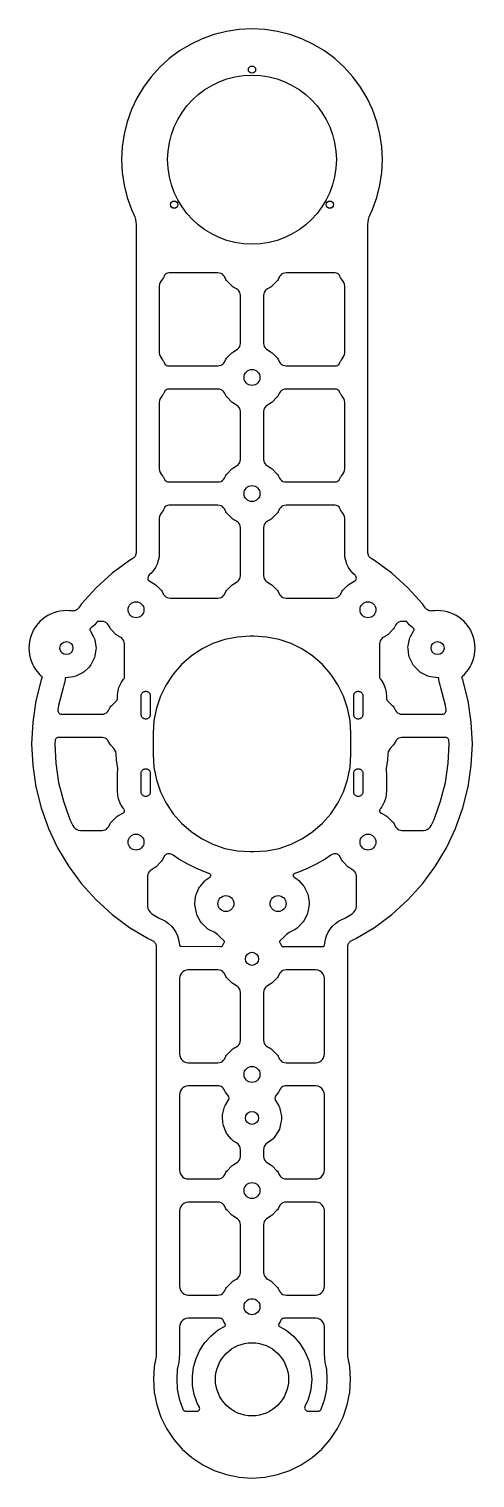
# Model space of a CAD drawing. Header units: millimetres. Extents: x 0 to 154, y 0 to 499.
import ezdxf

# ---------------------------------------------------------------- set-up
doc = ezdxf.new("R2010")
doc.units = ezdxf.units.MM
doc.layers.add('CUT', color=7, linetype='Continuous')

msp = doc.modelspace()

# ---------------------------------------------------------------- linework, layer by layer
at = {"layer": 'CUT'}
for points in [[(121.71, 449.59), (121.93, 454), (121.71, 458.41), (121.07, 462.78), (119.99, 467.06), (118.51, 471.22), (116.62, 475.21), (114.35, 479), (111.72, 482.55), (108.75, 485.82), (105.48, 488.79), (101.93, 491.42), (98.14, 493.69), (94.15, 495.57), (89.99, 497.06), (85.71, 498.14), (81.34, 498.78), (76.93, 499), (72.52, 498.78), (68.15, 498.14), (63.87, 497.06), (59.71, 495.57), (55.72, 493.69), (51.93, 491.42), (48.38, 488.79), (45.11, 485.82), (42.15, 482.55), (39.51, 479), (37.24, 475.21), (35.36, 471.22), (33.87, 467.06), (32.8, 462.78), (32.15, 458.41), (31.93, 454), (32.15, 449.59), (32.8, 445.22), (33.87, 440.94), (35.36, 436.78), (36.16, 435.07), (36.5, 434.26), (36.74, 433.41), (36.88, 432.54), (36.93, 431.65), (36.93, 318.59), (36.91, 318.31), (36.86, 318.02), (36.77, 317.75), (36.64, 317.49), (36.48, 317.25), (36.29, 317.03), (36.08, 316.84), (35.84, 316.67), (34.71, 315.99), (28.72, 311.55), (23.19, 306.54), (18.18, 301.01), (17.18, 299.66), (16.94, 299.39), (16.67, 299.14), (16.37, 298.94), (16.05, 298.77), (15.7, 298.65), (15.35, 298.58), (14.98, 298.55), (14.62, 298.58), (13.98, 298.66), (12.93, 298.73), (11.89, 298.66), (10.61, 298.49), (9.58, 298.29), (8.59, 297.95), (7.4, 297.46), (6.47, 297), (5.6, 296.42), (4.57, 295.63), (3.79, 294.94), (3.1, 294.16), (2.31, 293.14), (1.73, 292.27), (1.27, 291.33), (0.78, 290.14), (0.44, 289.15), (0.24, 288.12), (0.07, 286.84), (0, 285.8), (0.07, 284.76), (0.24, 283.48), (0.44, 282.45), (0.78, 281.46), (1.27, 280.27), (1.73, 279.33), (2.31, 278.46), (3.42, 277.03), (3.76, 276.63), (4.16, 276.29), (4.17, 276.27), (4.24, 276.21), (4.3, 276.14), (4.36, 276.07), (4.4, 275.99), (4.43, 275.9), (4.45, 275.81), (4.46, 275.72), (4.45, 275.63), (4.44, 275.54), (4.42, 275.45), (4.2, 274.86), (2.39, 267.63), (1.3, 260.25), (0.93, 252.8), (1.3, 245.35), (2.39, 237.97), (4.2, 230.74), (6.72, 223.72), (9.9, 216.97), (13.74, 210.58), (18.18, 204.59), (23.19, 199.06), (28.72, 194.05), (34.71, 189.61), (41.1, 185.77), (42.55, 185.09), (42.81, 184.95), (43.06, 184.77), (43.28, 184.56), (43.47, 184.32), (43.63, 184.07), (43.76, 183.79), (43.86, 183.51), (43.91, 183.21), (43.93, 182.91), (43.93, 42.79), (43.89, 42.01), (43.78, 41.23), (43.22, 38.44), (42.93, 34), (43.22, 29.56), (44.09, 25.2), (45.52, 20.99), (47.49, 17), (49.96, 13.3), (52.89, 9.96), (56.23, 7.03), (59.93, 4.56), (63.92, 2.59), (68.13, 1.16), (72.49, 0.29), (76.93, 0), (81.37, 0.29), (85.73, 1.16), (89.94, 2.59), (93.93, 4.56), (97.63, 7.03), (100.97, 9.96), (103.9, 13.3), (106.38, 17), (108.34, 20.99), (109.77, 25.2), (110.64, 29.56), (110.93, 34), (110.64, 38.44), (110.08, 41.23), (109.97, 42.01), (109.93, 42.79), (109.93, 182.91), (109.95, 183.21), (110.01, 183.51), (110.1, 183.79), (110.23, 184.07), (110.39, 184.32), (110.58, 184.56), (110.81, 184.77), (111.05, 184.95), (111.32, 185.09), (112.76, 185.77), (119.15, 189.61), (125.14, 194.05), (130.67, 199.06), (135.68, 204.59), (140.12, 210.58), (143.96, 216.97), (147.15, 223.72), (149.66, 230.74), (151.47, 237.97), (152.57, 245.35), (152.93, 252.8), (152.57, 260.25), (151.47, 267.63), (149.66, 274.86), (149.45, 275.45), (149.42, 275.54), (149.41, 275.63), (149.4, 275.72), (149.41, 275.81), (149.43, 275.9), (149.46, 275.99), (149.51, 276.07), (149.56, 276.14), (149.62, 276.21), (149.69, 276.27), (149.7, 276.29), (150.1, 276.63), (150.44, 277.03), (151.55, 278.46), (152.13, 279.33), (152.59, 280.27), (153.08, 281.46), (153.42, 282.45), (153.63, 283.48), (153.79, 284.76), (153.86, 285.8), (153.79, 286.84), (153.63, 288.12), (153.42, 289.15), (153.08, 290.14), (152.59, 291.33), (152.13, 292.27), (151.55, 293.14), (150.76, 294.16), (150.07, 294.94), (149.29, 295.63), (148.27, 296.42), (147.4, 297), (146.46, 297.46), (145.27, 297.95), (144.28, 298.29), (143.25, 298.49), (141.98, 298.66), (140.93, 298.73), (139.89, 298.66), (139.24, 298.58), (138.88, 298.55), (138.52, 298.58), (138.16, 298.65), (137.81, 298.77), (137.49, 298.94), (137.19, 299.14), (136.92, 299.39), (136.68, 299.66), (135.68, 301.01), (130.67, 306.54), (125.14, 311.55), (119.15, 315.99), (118.02, 316.67), (117.78, 316.84), (117.57, 317.03), (117.38, 317.25), (117.22, 317.49), (117.1, 317.75), (117.01, 318.02), (116.95, 318.31), (116.93, 318.59), (116.93, 431.65), (116.98, 432.54), (117.13, 433.41), (117.37, 434.26), (117.7, 435.07), (118.51, 436.78), (119.99, 440.94), (121.07, 445.22)], [(71.64, 388.52), (72.08, 388.83), (72.44, 389.23), (72.71, 389.69), (72.87, 390.2), (72.93, 390.73), (72.93, 407.27), (72.87, 407.8), (72.71, 408.31), (72.44, 408.77), (72.08, 409.17), (71.64, 409.48), (70.66, 410.02), (70.31, 410.25), (70, 410.52), (68.45, 412.07), (68.18, 412.38), (67.96, 412.73), (67.41, 413.71), (67.1, 414.14), (66.7, 414.51), (66.24, 414.78), (65.74, 414.94), (65.2, 415), (48.21, 415), (47.84, 414.96), (47.49, 414.84), (47.18, 414.65), (46.91, 414.39), (46.71, 414.08), (46.36, 413.37), (46.21, 413.12), (46.05, 412.89), (45.56, 412.26), (45.22, 411.7), (45, 411.08), (44.93, 410.42), (44.93, 387.58), (45, 386.92), (45.22, 386.3), (45.56, 385.74), (46.05, 385.11), (46.21, 384.88), (46.36, 384.63), (46.71, 383.92), (46.91, 383.61), (47.18, 383.35), (47.49, 383.16), (47.84, 383.04), (48.21, 383), (65.2, 383), (65.74, 383.06), (66.24, 383.22), (66.7, 383.49), (67.1, 383.86), (67.41, 384.29), (67.96, 385.27), (68.18, 385.62), (68.45, 385.93), (70, 387.48), (70.31, 387.75), (70.66, 387.98)], [(107.15, 414.08), (106.95, 414.39), (106.68, 414.65), (106.37, 414.84), (106.02, 414.96), (105.65, 415), (88.66, 415), (88.13, 414.94), (87.62, 414.78), (87.16, 414.51), (86.76, 414.14), (86.46, 413.71), (85.91, 412.73), (85.68, 412.38), (85.41, 412.07), (83.86, 410.52), (83.55, 410.25), (83.2, 410.02), (82.22, 409.48), (81.79, 409.17), (81.43, 408.77), (81.15, 408.31), (80.99, 407.8), (80.93, 407.27), (80.93, 390.73), (80.99, 390.2), (81.15, 389.69), (81.43, 389.23), (81.79, 388.83), (82.22, 388.52), (83.2, 387.98), (83.55, 387.75), (83.86, 387.48), (85.41, 385.93), (85.68, 385.62), (85.91, 385.27), (86.46, 384.29), (86.76, 383.86), (87.16, 383.49), (87.62, 383.22), (88.13, 383.06), (88.66, 383), (105.65, 383), (106.02, 383.04), (106.37, 383.16), (106.68, 383.35), (106.95, 383.61), (107.15, 383.92), (107.51, 384.63), (107.65, 384.88), (107.81, 385.11), (108.3, 385.74), (108.64, 386.3), (108.86, 386.92), (108.93, 387.58), (108.93, 410.42), (108.86, 411.08), (108.64, 411.7), (108.3, 412.26), (107.81, 412.89), (107.65, 413.12), (107.51, 413.37)], [(72.93, 367.27), (72.87, 367.8), (72.71, 368.31), (72.44, 368.77), (72.08, 369.17), (71.64, 369.48), (70.66, 370.02), (70.31, 370.25), (70, 370.52), (68.45, 372.07), (68.18, 372.38), (67.96, 372.73), (67.41, 373.71), (67.1, 374.14), (66.7, 374.51), (66.24, 374.78), (65.74, 374.94), (65.2, 375), (48.21, 375), (47.84, 374.96), (47.49, 374.84), (47.18, 374.65), (46.91, 374.39), (46.71, 374.08), (46.36, 373.37), (46.21, 373.12), (46.05, 372.89), (45.56, 372.26), (45.22, 371.7), (45, 371.08), (44.93, 370.42), (44.93, 347.58), (45, 346.92), (45.22, 346.3), (45.56, 345.74), (46.05, 345.11), (46.21, 344.88), (46.36, 344.63), (46.71, 343.92), (46.91, 343.61), (47.18, 343.35), (47.49, 343.16), (47.84, 343.04), (48.21, 343), (65.2, 343), (65.74, 343.06), (66.24, 343.22), (66.7, 343.49), (67.1, 343.86), (67.41, 344.29), (67.96, 345.27), (68.18, 345.62), (68.45, 345.93), (70, 347.48), (70.31, 347.75), (70.66, 347.98), (71.64, 348.52), (72.08, 348.83), (72.44, 349.23), (72.71, 349.69), (72.87, 350.2), (72.93, 350.73)], [(108.93, 370.42), (108.86, 371.08), (108.64, 371.7), (108.3, 372.26), (107.81, 372.89), (107.65, 373.12), (107.51, 373.37), (107.15, 374.08), (106.95, 374.39), (106.68, 374.65), (106.37, 374.84), (106.02, 374.96), (105.65, 375), (88.66, 375), (88.13, 374.94), (87.62, 374.78), (87.16, 374.51), (86.76, 374.14), (86.46, 373.71), (85.91, 372.73), (85.68, 372.38), (85.41, 372.07), (83.86, 370.52), (83.55, 370.25), (83.2, 370.02), (82.22, 369.48), (81.79, 369.17), (81.43, 368.77), (81.15, 368.31), (80.99, 367.8), (80.93, 367.27), (80.93, 350.73), (80.99, 350.2), (81.15, 349.69), (81.43, 349.23), (81.79, 348.83), (82.22, 348.52), (83.2, 347.98), (83.55, 347.75), (83.86, 347.48), (85.41, 345.93), (85.68, 345.62), (85.91, 345.27), (86.46, 344.29), (86.76, 343.86), (87.16, 343.49), (87.62, 343.22), (88.13, 343.06), (88.66, 343), (105.65, 343), (106.02, 343.04), (106.37, 343.16), (106.68, 343.35), (106.95, 343.61), (107.15, 343.92), (107.51, 344.63), (107.65, 344.88), (107.81, 345.11), (108.3, 345.74), (108.64, 346.3), (108.86, 346.92), (108.93, 347.58)], [(72.93, 327.27), (72.87, 327.8), (72.71, 328.31), (72.44, 328.77), (72.08, 329.17), (71.64, 329.48), (70.66, 330.02), (70.31, 330.25), (70, 330.52), (68.45, 332.07), (68.18, 332.38), (67.96, 332.73), (67.41, 333.71), (67.1, 334.14), (66.7, 334.51), (66.24, 334.78), (65.74, 334.94), (65.2, 335), (48.21, 335), (47.84, 334.96), (47.49, 334.84), (47.18, 334.65), (46.91, 334.39), (46.71, 334.08), (46.36, 333.37), (46.21, 333.12), (46.05, 332.89), (45.56, 332.26), (45.22, 331.7), (45, 331.08), (44.93, 330.42), (44.93, 318.34), (44.86, 317.28), (44.61, 315.98), (44.19, 314.73), (43.61, 313.54), (42.89, 312.43), (42.03, 311.43), (41.52, 310.97), (41.26, 310.67), (41.08, 310.3), (40.99, 309.91), (40.99, 309.88), (40.99, 309.66), (41.05, 309.44), (41.16, 309.24), (41.31, 309.07), (41.49, 308.94), (43.2, 307.98), (43.55, 307.75), (43.86, 307.48), (45.41, 305.93), (45.68, 305.62), (45.91, 305.27), (46.46, 304.29), (46.76, 303.86), (47.16, 303.49), (47.62, 303.22), (48.13, 303.06), (48.66, 303), (65.2, 303), (65.74, 303.06), (66.24, 303.22), (66.7, 303.49), (67.1, 303.86), (67.41, 304.29), (67.96, 305.27), (68.18, 305.62), (68.45, 305.93), (70, 307.48), (70.31, 307.75), (70.66, 307.98), (71.64, 308.52), (72.08, 308.83), (72.44, 309.23), (72.71, 309.69), (72.87, 310.2), (72.93, 310.73)], [(108.93, 330.42), (108.86, 331.08), (108.64, 331.7), (108.3, 332.26), (107.81, 332.89), (107.65, 333.12), (107.51, 333.37), (107.15, 334.08), (106.95, 334.39), (106.68, 334.65), (106.37, 334.84), (106.02, 334.96), (105.65, 335), (88.66, 335), (88.13, 334.94), (87.62, 334.78), (87.16, 334.51), (86.76, 334.14), (86.46, 333.71), (85.91, 332.73), (85.68, 332.38), (85.41, 332.07), (83.86, 330.52), (83.55, 330.25), (83.2, 330.02), (82.22, 329.48), (81.79, 329.17), (81.43, 328.77), (81.15, 328.31), (80.99, 327.8), (80.93, 327.27), (80.93, 310.73), (80.99, 310.2), (81.15, 309.69), (81.43, 309.23), (81.79, 308.83), (82.22, 308.52), (83.2, 307.98), (83.55, 307.75), (83.86, 307.48), (85.41, 305.93), (85.68, 305.62), (85.91, 305.27), (86.46, 304.29), (86.76, 303.86), (87.16, 303.49), (87.62, 303.22), (88.13, 303.06), (88.66, 303), (105.2, 303), (105.74, 303.06), (106.24, 303.22), (106.7, 303.49), (107.1, 303.86), (107.41, 304.29), (107.96, 305.27), (108.18, 305.62), (108.45, 305.93), (110, 307.48), (110.31, 307.75), (110.66, 307.98), (112.41, 308.96), (112.59, 309.08), (112.73, 309.24), (112.84, 309.42), (112.91, 309.63), (112.93, 309.84), (112.93, 309.87), (112.9, 310.15), (112.81, 310.41), (112.67, 310.65), (112.48, 310.86), (111.83, 311.43), (110.97, 312.43), (110.25, 313.54), (109.67, 314.73), (109.25, 315.98), (109, 317.28), (108.93, 318.34)], [(32.92, 275.47), (32.93, 275.48), (32.93, 275.49), (32.93, 275.5), (32.93, 287.27), (32.87, 287.8), (32.71, 288.31), (32.44, 288.77), (32.08, 289.17), (31.64, 289.48), (30.66, 290.02), (30.31, 290.25), (30, 290.52), (28.45, 292.07), (28.18, 292.38), (27.96, 292.73), (27.4, 293.72), (27.1, 294.15), (26.7, 294.51), (26.25, 294.78), (25.74, 294.94), (25.21, 295), (23.87, 295), (23.79, 294.99), (23.7, 294.96), (23.63, 294.91), (23.57, 294.85), (23.45, 294.68), (22.69, 293.8), (21.63, 292.84), (21.23, 292.57), (21.14, 292.49), (21.07, 292.38), (21.03, 292.27), (21.01, 292.14), (21.03, 292.02), (21.08, 291.9), (22.32, 289.71), (22.54, 289.24), (22.67, 288.74), (23.09, 286.3), (23.14, 285.8), (23.1, 285.3), (22.73, 283.03), (22.61, 282.55), (22.42, 282.11), (21.34, 280.06), (21.08, 279.65), (20.76, 279.28), (19.08, 277.68), (18.7, 277.38), (18.28, 277.14), (16.18, 276.15), (15.72, 275.98), (15.25, 275.88), (12.78, 275.6), (12.69, 275.58), (12.61, 275.54), (12.55, 275.48), (12.49, 275.41), (12.46, 275.32), (12.45, 275.24), (12.44, 274.9), (12.27, 273.81), (12.03, 273), (11.87, 272.54), (10.25, 266.06), (10.02, 264.5), (10.01, 264.18), (10.08, 263.87), (10.22, 263.58), (10.43, 263.34), (10.69, 263.15), (10.99, 263.04), (11.31, 263), (25.12, 263), (25.68, 263.06), (26.22, 263.24), (26.71, 263.52), (27.13, 263.9), (27.46, 264.36), (28.05, 265.4), (28.29, 265.76), (28.59, 266.08), (30.16, 267.58), (30.34, 267.79), (30.47, 268.03), (30.56, 268.29), (30.58, 268.57), (30.58, 269.17), (30.59, 269.43), (30.6, 269.7), (30.67, 270.43), (30.75, 270.95), (30.91, 271.67), (31.06, 272.18), (31.32, 272.87), (31.53, 273.35), (31.88, 274.01), (32.15, 274.45), (32.58, 275.06), (32.91, 275.46)], [(128.65, 295), (128.12, 294.94), (127.62, 294.78), (127.16, 294.51), (126.77, 294.15), (126.46, 293.72), (125.91, 292.73), (125.68, 292.38), (125.41, 292.07), (123.86, 290.52), (123.55, 290.25), (123.2, 290.02), (122.22, 289.48), (121.79, 289.17), (121.43, 288.77), (121.15, 288.31), (120.99, 287.8), (120.93, 287.27), (120.93, 275.75), (120.95, 275.58), (121.01, 275.42), (121.1, 275.27), (121.28, 275.06), (121.59, 274.63), (121.98, 274.01), (122.23, 273.54), (122.54, 272.87), (122.73, 272.38), (122.95, 271.67), (123.07, 271.16), (123.2, 270.43), (123.25, 269.91), (123.27, 269.43), (123.28, 269.17), (123.28, 268.57), (123.31, 268.29), (123.39, 268.03), (123.52, 267.79), (123.7, 267.58), (125.28, 266.08), (125.57, 265.76), (125.81, 265.4), (126.4, 264.36), (126.73, 263.9), (127.15, 263.52), (127.64, 263.24), (128.18, 263.06), (128.74, 263), (142.55, 263), (142.87, 263.04), (143.17, 263.15), (143.43, 263.34), (143.64, 263.58), (143.78, 263.87), (143.85, 264.18), (143.85, 264.5), (143.61, 266.06), (141.99, 272.54), (141.83, 273), (141.59, 273.81), (141.42, 274.9), (141.42, 275.24), (141.4, 275.32), (141.37, 275.41), (141.32, 275.48), (141.25, 275.54), (141.17, 275.58), (141.08, 275.6), (138.56, 275.9), (138.08, 276), (137.62, 276.17), (135.49, 277.2), (135.06, 277.44), (134.69, 277.76), (133, 279.42), (132.68, 279.79), (132.42, 280.21), (131.36, 282.32), (131.18, 282.78), (131.07, 283.26), (130.75, 285.61), (130.73, 286.1), (130.78, 286.59), (131.24, 288.91), (131.37, 289.38), (131.58, 289.83), (132.78, 291.9), (132.83, 292.02), (132.85, 292.14), (132.83, 292.27), (132.79, 292.38), (132.72, 292.49), (132.63, 292.57), (132.23, 292.84), (131.17, 293.8), (130.41, 294.68), (130.29, 294.85), (130.23, 294.91), (130.16, 294.96), (130.08, 294.99), (129.99, 295)], [(42.83, 249.12), (43.12, 244.76), (43.97, 240.47), (45.37, 236.33), (47.31, 232.41), (49.74, 228.77), (52.62, 225.49), (55.91, 222.61), (59.54, 220.18), (63.46, 218.24), (67.6, 216.84), (71.89, 215.99), (76.25, 215.7), (77.61, 215.7), (81.97, 215.99), (86.26, 216.84), (90.4, 218.24), (94.32, 220.18), (97.96, 222.61), (101.24, 225.49), (104.13, 228.77), (106.55, 232.41), (108.49, 236.33), (109.89, 240.47), (110.75, 244.76), (111.03, 249.12), (111.03, 256.48), (110.75, 260.84), (109.89, 265.13), (108.49, 269.27), (106.55, 273.19), (104.13, 276.83), (101.24, 280.11), (97.96, 282.99), (94.32, 285.42), (90.4, 287.36), (86.26, 288.76), (81.97, 289.61), (77.61, 289.9), (76.25, 289.9), (71.89, 289.61), (67.6, 288.76), (63.46, 287.36), (59.54, 285.42), (55.91, 282.99), (52.62, 280.11), (49.74, 276.83), (47.31, 273.19), (45.37, 269.27), (43.97, 265.13), (43.12, 260.84), (42.83, 256.48)], [(38.58, 263.1), (38.6, 262.89), (38.64, 262.67), (38.71, 262.47), (38.81, 262.27), (38.93, 262.09), (39.07, 261.93), (39.23, 261.78), (39.42, 261.66), (39.61, 261.57), (39.82, 261.5), (40.03, 261.45), (40.25, 261.44), (40.32, 261.44), (40.53, 261.45), (40.75, 261.5), (40.95, 261.57), (41.15, 261.66), (41.33, 261.78), (41.49, 261.93), (41.64, 262.09), (41.76, 262.27), (41.86, 262.47), (41.93, 262.67), (41.97, 262.89), (41.98, 263.1), (41.98, 269.17), (41.97, 269.39), (41.93, 269.6), (41.86, 269.81), (41.76, 270.01), (41.64, 270.19), (41.49, 270.35), (41.33, 270.49), (41.15, 270.62), (40.95, 270.71), (40.75, 270.78), (40.53, 270.82), (40.32, 270.84), (40.25, 270.84), (40.03, 270.82), (39.82, 270.78), (39.61, 270.71), (39.42, 270.62), (39.23, 270.49), (39.07, 270.35), (38.93, 270.19), (38.81, 270.01), (38.71, 269.81), (38.64, 269.6), (38.6, 269.39), (38.58, 269.17)], [(111.88, 263.1), (111.89, 262.89), (111.94, 262.67), (112.01, 262.47), (112.1, 262.27), (112.22, 262.09), (112.37, 261.93), (112.53, 261.78), (112.71, 261.66), (112.91, 261.57), (113.11, 261.5), (113.33, 261.45), (113.54, 261.44), (113.61, 261.44), (113.83, 261.45), (114.04, 261.5), (114.25, 261.57), (114.45, 261.66), (114.63, 261.78), (114.79, 261.93), (114.93, 262.09), (115.06, 262.27), (115.15, 262.47), (115.22, 262.67), (115.26, 262.89), (115.28, 263.1), (115.28, 269.17), (115.26, 269.39), (115.22, 269.6), (115.15, 269.81), (115.06, 270.01), (114.93, 270.19), (114.79, 270.35), (114.63, 270.49), (114.45, 270.62), (114.25, 270.71), (114.04, 270.78), (113.83, 270.82), (113.61, 270.84), (113.54, 270.84), (113.33, 270.82), (113.11, 270.78), (112.91, 270.71), (112.71, 270.62), (112.53, 270.49), (112.37, 270.35), (112.22, 270.19), (112.1, 270.01), (112.01, 269.81), (111.94, 269.6), (111.89, 269.39), (111.88, 269.17)], [(30.08, 249.42), (29.95, 250.08), (29.67, 250.69), (29.26, 251.23), (28.31, 252.24), (28.06, 252.53), (27.86, 252.86), (27.35, 253.78), (27.06, 254.19), (26.7, 254.53), (26.27, 254.79), (25.79, 254.95), (25.3, 255), (10.13, 255), (9.84, 254.96), (9.58, 254.86), (9.35, 254.69), (9.17, 254.46), (9.05, 254.2), (9, 253.92), (8.94, 252.8), (9.27, 246.14), (10.25, 239.54), (11.87, 233.06), (14.12, 226.78), (15.09, 224.72), (15.45, 224.14), (15.92, 223.66), (16.49, 223.3), (17.13, 223.08), (17.8, 223), (25.2, 223), (25.74, 223.06), (26.24, 223.22), (26.7, 223.49), (27.1, 223.86), (27.41, 224.29), (27.96, 225.27), (28.18, 225.62), (28.45, 225.93), (30, 227.48), (30.31, 227.75), (30.66, 227.98), (32.56, 229.04), (32.68, 229.13), (32.79, 229.24), (32.87, 229.37), (32.91, 229.52), (32.93, 229.67), (32.93, 229.85), (32.91, 230.02), (32.85, 230.18), (32.76, 230.33), (32.58, 230.54), (32.28, 230.97), (31.88, 231.59), (31.63, 232.06), (31.32, 232.73), (31.13, 233.22), (30.91, 233.93), (30.79, 234.44), (30.67, 235.17), (30.61, 235.69), (30.59, 236.17), (30.58, 236.43), (30.58, 242.49), (30.59, 242.76), (30.6, 243.02), (30.66, 243.7), (30.7, 243.94), (30.71, 244.17), (30.7, 244.39), (30.25, 247.3)], [(144.87, 253.92), (144.82, 254.2), (144.7, 254.46), (144.52, 254.69), (144.28, 254.86), (144.02, 254.96), (143.73, 255), (128.56, 255), (128.07, 254.95), (127.59, 254.79), (127.16, 254.53), (126.8, 254.19), (126.51, 253.78), (126.01, 252.86), (125.8, 252.53), (125.55, 252.24), (124.6, 251.23), (124.19, 250.69), (123.92, 250.08), (123.79, 249.42), (123.61, 247.3), (123.17, 244.39), (123.15, 244.17), (123.17, 243.94), (123.2, 243.7), (123.25, 243.24), (123.27, 242.76), (123.28, 242.49), (123.28, 236.43), (123.27, 236.17), (123.26, 235.9), (123.2, 235.17), (123.11, 234.65), (122.95, 233.93), (122.8, 233.42), (122.54, 232.73), (122.33, 232.25), (121.98, 231.59), (121.71, 231.15), (121.28, 230.54), (121.11, 230.34), (121.02, 230.2), (120.97, 230.04), (120.94, 229.88), (120.94, 229.68), (120.95, 229.53), (121, 229.38), (121.08, 229.24), (121.18, 229.12), (121.31, 229.03), (123.2, 227.98), (123.55, 227.75), (123.86, 227.48), (125.41, 225.93), (125.68, 225.62), (125.91, 225.27), (126.46, 224.29), (126.76, 223.86), (127.16, 223.49), (127.62, 223.22), (128.13, 223.06), (128.66, 223), (136.06, 223), (136.73, 223.08), (137.37, 223.3), (137.94, 223.66), (138.41, 224.14), (138.77, 224.72), (139.75, 226.78), (141.99, 233.06), (143.61, 239.54), (144.59, 246.14), (144.92, 252.8)], [(38.58, 236.43), (38.6, 236.21), (38.64, 236), (38.71, 235.79), (38.81, 235.59), (38.93, 235.41), (39.07, 235.25), (39.23, 235.11), (39.42, 234.98), (39.61, 234.89), (39.82, 234.82), (40.03, 234.78), (40.25, 234.76), (40.32, 234.76), (40.53, 234.78), (40.75, 234.82), (40.95, 234.89), (41.15, 234.98), (41.33, 235.11), (41.49, 235.25), (41.64, 235.41), (41.76, 235.59), (41.86, 235.79), (41.93, 236), (41.97, 236.21), (41.98, 236.43), (41.98, 242.49), (41.97, 242.71), (41.93, 242.93), (41.86, 243.13), (41.76, 243.33), (41.64, 243.51), (41.49, 243.67), (41.33, 243.82), (41.15, 243.94), (40.95, 244.03), (40.75, 244.1), (40.53, 244.15), (40.32, 244.16), (40.25, 244.16), (40.03, 244.15), (39.82, 244.1), (39.61, 244.03), (39.42, 243.94), (39.23, 243.82), (39.07, 243.67), (38.93, 243.51), (38.81, 243.33), (38.71, 243.13), (38.64, 242.93), (38.6, 242.71), (38.58, 242.49)], [(111.88, 236.43), (111.89, 236.21), (111.94, 236), (112.01, 235.79), (112.1, 235.59), (112.22, 235.41), (112.37, 235.25), (112.53, 235.11), (112.71, 234.98), (112.91, 234.89), (113.11, 234.82), (113.33, 234.78), (113.54, 234.76), (113.61, 234.76), (113.83, 234.78), (114.04, 234.82), (114.25, 234.89), (114.45, 234.98), (114.63, 235.11), (114.79, 235.25), (114.93, 235.41), (115.06, 235.59), (115.15, 235.79), (115.22, 236), (115.26, 236.21), (115.28, 236.43), (115.28, 242.49), (115.26, 242.71), (115.22, 242.93), (115.15, 243.13), (115.06, 243.33), (114.93, 243.51), (114.79, 243.67), (114.63, 243.82), (114.45, 243.94), (114.25, 244.03), (114.04, 244.1), (113.83, 244.15), (113.61, 244.16), (113.54, 244.16), (113.33, 244.15), (113.11, 244.1), (112.91, 244.03), (112.71, 243.94), (112.53, 243.82), (112.37, 243.67), (112.22, 243.51), (112.1, 243.33), (112.01, 243.13), (111.94, 242.93), (111.89, 242.71), (111.88, 242.49)], [(62.37, 206.86), (62.52, 206.97), (62.63, 207.12), (62.7, 207.3), (62.72, 207.48), (62.7, 207.67), (62.63, 207.84), (62.53, 207.99), (62.38, 208.11), (62.21, 208.19), (60.59, 208.73), (57.53, 209.99), (54.57, 211.46), (51.72, 213.13), (49.74, 214.5), (49.23, 214.77), (48.68, 214.94), (48.11, 215), (48.07, 215), (47.75, 214.97), (47.44, 214.87), (47.17, 214.7), (46.93, 214.48), (46.74, 214.22), (45.91, 212.73), (45.68, 212.38), (45.41, 212.07), (43.86, 210.52), (43.55, 210.25), (43.2, 210.02), (42.22, 209.48), (41.79, 209.17), (41.43, 208.77), (41.15, 208.31), (40.99, 207.8), (40.93, 207.27), (40.93, 196.9), (41.03, 196.14), (41.32, 195.43), (41.78, 194.81), (42.39, 194.33), (44.88, 192.84), (46.19, 192.22), (47.12, 191.71), (48.18, 190.94), (49.13, 190.04), (49.96, 189.03), (50.66, 187.92), (51.22, 186.74), (51.62, 185.5), (51.86, 184.21), (51.9, 183.67), (51.92, 183.54), (51.98, 183.41), (52.07, 183.3), (52.18, 183.22), (52.31, 183.17), (52.45, 183.15), (66.19, 183.01), (66.36, 183.02), (66.53, 183.08), (66.67, 183.18), (66.8, 183.3), (66.89, 183.45), (67.1, 183.93), (67.35, 184.38), (67.4, 184.5), (67.42, 184.64), (67.41, 184.78), (67.37, 184.91), (67.3, 185.03), (67.21, 185.12), (66.02, 186.1), (64.99, 187.18), (64.6, 187.53), (64.15, 187.81), (62.13, 188.82), (61.74, 189.05), (61.39, 189.34), (59.71, 190.96), (59.41, 191.3), (59.16, 191.68), (58.05, 193.73), (57.86, 194.14), (57.74, 194.58), (57.28, 196.87), (57.23, 197.32), (57.24, 197.77), (57.49, 200.09), (57.57, 200.54), (57.72, 200.97), (58.65, 203.11), (58.86, 203.51), (59.13, 203.87), (60.66, 205.64), (60.98, 205.96), (61.35, 206.23)], [(107.12, 214.22), (106.93, 214.48), (106.7, 214.7), (106.42, 214.87), (106.11, 214.97), (105.79, 215), (105.76, 215), (105.18, 214.94), (104.63, 214.77), (104.13, 214.5), (102.14, 213.13), (99.29, 211.46), (96.33, 209.99), (93.27, 208.73), (91.59, 208.18), (91.43, 208.1), (91.29, 207.98), (91.19, 207.84), (91.13, 207.67), (91.11, 207.49), (91.13, 207.31), (91.2, 207.15), (91.31, 207.01), (91.45, 206.89), (92.43, 206.29), (92.79, 206.04), (93.1, 205.73), (94.6, 204.06), (94.87, 203.71), (95.08, 203.33), (96.04, 201.3), (96.19, 200.89), (96.29, 200.46), (96.61, 198.25), (96.65, 197.8), (96.61, 197.35), (96.23, 194.94), (96.12, 194.48), (95.94, 194.05), (94.84, 191.9), (94.59, 191.49), (94.28, 191.14), (92.57, 189.43), (92.21, 189.12), (91.81, 188.88), (89.7, 187.81), (89.26, 187.53), (88.87, 187.19), (87.84, 186.1), (86.66, 185.12), (86.56, 185.03), (86.49, 184.91), (86.45, 184.78), (86.44, 184.64), (86.46, 184.5), (86.51, 184.38), (86.77, 183.93), (86.98, 183.45), (87.07, 183.3), (87.19, 183.18), (87.33, 183.08), (87.5, 183.02), (87.67, 183), (101.34, 183), (101.49, 183.02), (101.64, 183.08), (101.77, 183.17), (101.87, 183.29), (101.93, 183.44), (101.96, 183.59), (102, 184.21), (102.24, 185.5), (102.65, 186.74), (103.2, 187.92), (103.9, 189.03), (104.73, 190.04), (105.69, 190.94), (106.74, 191.71), (107.67, 192.22), (108.98, 192.84), (111.47, 194.33), (112.08, 194.81), (112.54, 195.43), (112.83, 196.14), (112.93, 196.9), (112.93, 207.27), (112.87, 207.8), (112.71, 208.31), (112.44, 208.77), (112.08, 209.17), (111.64, 209.48), (110.66, 210.02), (110.31, 210.25), (110, 210.52), (108.45, 212.07), (108.18, 212.38), (107.96, 212.73)], [(72.93, 167.27), (72.87, 167.8), (72.71, 168.31), (72.44, 168.77), (72.08, 169.17), (71.64, 169.48), (70.66, 170.02), (70.31, 170.25), (70, 170.52), (68.45, 172.07), (68.18, 172.38), (67.96, 172.73), (67.41, 173.71), (67.1, 174.14), (66.7, 174.51), (66.24, 174.78), (65.74, 174.94), (65.2, 175), (54.93, 175), (54.26, 174.92), (53.63, 174.7), (53.06, 174.35), (52.59, 173.87), (52.23, 173.3), (52.01, 172.67), (51.93, 172), (51.93, 146), (52.01, 145.33), (52.23, 144.7), (52.59, 144.13), (53.06, 143.65), (53.63, 143.3), (54.26, 143.08), (54.93, 143), (65.2, 143), (65.74, 143.06), (66.24, 143.22), (66.7, 143.49), (67.1, 143.86), (67.41, 144.29), (67.96, 145.27), (68.18, 145.62), (68.45, 145.93), (70, 147.48), (70.31, 147.75), (70.66, 147.98), (71.64, 148.52), (72.08, 148.83), (72.44, 149.23), (72.71, 149.69), (72.87, 150.2), (72.93, 150.73)], [(88.66, 175), (88.13, 174.94), (87.62, 174.78), (87.16, 174.51), (86.76, 174.14), (86.46, 173.71), (85.91, 172.73), (85.68, 172.38), (85.41, 172.07), (83.86, 170.52), (83.55, 170.25), (83.2, 170.02), (82.22, 169.48), (81.79, 169.17), (81.43, 168.77), (81.15, 168.31), (80.99, 167.8), (80.93, 167.27), (80.93, 150.73), (80.99, 150.2), (81.15, 149.69), (81.43, 149.23), (81.79, 148.83), (82.22, 148.52), (83.2, 147.98), (83.55, 147.75), (83.86, 147.48), (85.41, 145.93), (85.68, 145.62), (85.91, 145.27), (86.46, 144.29), (86.76, 143.86), (87.16, 143.49), (87.62, 143.22), (88.13, 143.06), (88.66, 143), (98.93, 143), (99.6, 143.08), (100.23, 143.3), (100.8, 143.65), (101.28, 144.13), (101.63, 144.7), (101.86, 145.33), (101.93, 146), (101.93, 172), (101.83, 172.78), (101.53, 173.5), (101.05, 174.12), (100.43, 174.6), (99.71, 174.9), (98.93, 175)], [(67.24, 133.94), (67, 134.29), (66.69, 134.59), (66.32, 134.82), (65.91, 134.95), (65.48, 135), (54.93, 135), (54.26, 134.92), (53.63, 134.7), (53.06, 134.35), (52.59, 133.87), (52.23, 133.3), (52.01, 132.67), (51.93, 132), (51.93, 106), (52.01, 105.33), (52.23, 104.7), (52.59, 104.13), (53.06, 103.65), (53.63, 103.3), (54.26, 103.08), (54.93, 103), (65.2, 103), (65.74, 103.06), (66.24, 103.22), (66.7, 103.49), (67.1, 103.86), (67.41, 104.29), (67.96, 105.27), (68.18, 105.62), (68.45, 105.93), (70, 107.48), (70.31, 107.75), (70.66, 107.98), (71.64, 108.52), (72.08, 108.83), (72.44, 109.23), (72.71, 109.69), (72.87, 110.2), (72.93, 110.73), (72.93, 112.96), (72.84, 113.69), (72.57, 114.36), (72.14, 114.95), (71.58, 115.41), (70.58, 116.04), (70.19, 116.33), (69.86, 116.67), (68.4, 118.44), (68.12, 118.83), (67.92, 119.26), (67.08, 121.4), (66.95, 121.86), (66.88, 122.33), (66.77, 124.63), (66.78, 125.11), (66.87, 125.58), (67.48, 127.79), (67.64, 128.24), (67.87, 128.66), (68.75, 129.97), (68.93, 130.34), (69.01, 130.74), (68.99, 131.15), (68.86, 131.54), (68.63, 131.88), (68.04, 132.58), (67.84, 132.84), (67.67, 133.13)], [(98.93, 103), (99.6, 103.08), (100.23, 103.3), (100.8, 103.65), (101.28, 104.13), (101.63, 104.7), (101.86, 105.33), (101.93, 106), (101.93, 132), (101.83, 132.78), (101.53, 133.5), (101.05, 134.12), (100.43, 134.6), (99.71, 134.9), (98.93, 135), (88.38, 135), (87.95, 134.95), (87.54, 134.82), (87.17, 134.59), (86.86, 134.29), (86.62, 133.94), (86.19, 133.13), (86.02, 132.84), (85.82, 132.58), (85.23, 131.88), (85, 131.54), (84.87, 131.14), (84.84, 130.73), (84.91, 130.33), (85.09, 129.95), (86.17, 128.22), (86.42, 127.72), (86.58, 127.19), (87.07, 124.57), (87.13, 124), (87.07, 123.43), (86.53, 120.68), (86.36, 120.13), (86.08, 119.61), (84.55, 117.29), (84.18, 116.83), (83.73, 116.46), (82.25, 115.46), (81.7, 114.98), (81.28, 114.38), (81.02, 113.7), (80.93, 112.97), (80.93, 110.73), (80.99, 110.2), (81.15, 109.69), (81.43, 109.23), (81.79, 108.83), (82.22, 108.52), (83.2, 107.98), (83.55, 107.75), (83.86, 107.48), (85.41, 105.93), (85.68, 105.62), (85.91, 105.27), (86.46, 104.29), (86.76, 103.86), (87.16, 103.49), (87.62, 103.22), (88.13, 103.06), (88.66, 103)], [(67.41, 93.71), (67.1, 94.14), (66.7, 94.51), (66.24, 94.78), (65.74, 94.94), (65.2, 95), (54.93, 95), (54.26, 94.92), (53.63, 94.7), (53.06, 94.35), (52.59, 93.87), (52.23, 93.3), (52.01, 92.67), (51.93, 92), (51.93, 66), (52.01, 65.33), (52.23, 64.7), (52.59, 64.13), (53.06, 63.65), (53.63, 63.3), (54.26, 63.08), (54.93, 63), (65.2, 63), (65.74, 63.06), (66.24, 63.22), (66.7, 63.49), (67.1, 63.86), (67.41, 64.29), (67.96, 65.27), (68.18, 65.62), (68.45, 65.93), (70, 67.48), (70.31, 67.75), (70.66, 67.98), (71.64, 68.52), (72.08, 68.83), (72.44, 69.23), (72.71, 69.69), (72.87, 70.2), (72.93, 70.73), (72.93, 87.27), (72.87, 87.8), (72.71, 88.31), (72.44, 88.77), (72.08, 89.17), (71.64, 89.48), (70.66, 90.02), (70.31, 90.25), (70, 90.52), (68.45, 92.07), (68.18, 92.38), (67.96, 92.73)], [(98.93, 63), (99.6, 63.08), (100.23, 63.3), (100.8, 63.65), (101.28, 64.13), (101.63, 64.7), (101.86, 65.33), (101.93, 66), (101.93, 92), (101.83, 92.78), (101.53, 93.5), (101.05, 94.12), (100.43, 94.6), (99.71, 94.9), (98.93, 95), (88.66, 95), (88.13, 94.94), (87.62, 94.78), (87.16, 94.51), (86.76, 94.14), (86.46, 93.71), (85.91, 92.73), (85.68, 92.38), (85.41, 92.07), (83.86, 90.52), (83.55, 90.25), (83.2, 90.02), (82.22, 89.48), (81.79, 89.17), (81.43, 88.77), (81.15, 88.31), (80.99, 87.8), (80.93, 87.27), (80.93, 70.73), (80.99, 70.2), (81.15, 69.69), (81.43, 69.23), (81.79, 68.83), (82.22, 68.52), (83.2, 67.98), (83.55, 67.75), (83.86, 67.48), (85.41, 65.93), (85.68, 65.62), (85.91, 65.27), (86.46, 64.29), (86.76, 63.86), (87.16, 63.49), (87.62, 63.22), (88.13, 63.06), (88.66, 63)], [(66.97, 54.38), (66.84, 54.59), (66.68, 54.76), (66.47, 54.89), (66.24, 54.97), (66, 55), (54.93, 55), (54.26, 54.92), (53.63, 54.7), (53.06, 54.35), (52.59, 53.87), (52.23, 53.3), (52.01, 52.67), (51.93, 52), (51.93, 42.59), (51.86, 41.22), (51.66, 39.86), (51.17, 37.39), (50.95, 34), (51.17, 30.61), (51.83, 27.28), (52.93, 24.06), (53.19, 23.52), (53.3, 23.34), (53.45, 23.2), (53.62, 23.09), (53.82, 23.02), (54.02, 23), (57.97, 23), (58.2, 23.03), (58.43, 23.12), (58.62, 23.26), (58.77, 23.45), (58.86, 23.67), (58.9, 23.91), (58.87, 24.14), (58.79, 24.37), (58.04, 25.79), (57.01, 28.77), (56.44, 31.87), (56.36, 35.03), (56.75, 38.16), (57.63, 41.19), (58.95, 44.05), (60.69, 46.68), (62.82, 49.01), (65.28, 50.99), (67.42, 52.23), (67.54, 52.32), (67.64, 52.43), (67.71, 52.56), (67.74, 52.71), (67.74, 52.86), (67.71, 53.01), (67.65, 53.14), (67.27, 53.74)], [(101.93, 42.59), (101.93, 52), (101.83, 52.78), (101.53, 53.5), (101.05, 54.12), (100.43, 54.6), (99.71, 54.9), (98.93, 55), (87.86, 55), (87.62, 54.97), (87.39, 54.89), (87.19, 54.76), (87.02, 54.59), (86.89, 54.38), (86.59, 53.74), (86.22, 53.14), (86.15, 53.01), (86.12, 52.86), (86.12, 52.71), (86.16, 52.56), (86.22, 52.43), (86.32, 52.31), (86.44, 52.22), (88.7, 50.9), (91.25, 48.81), (93.43, 46.33), (95.19, 43.53), (96.48, 40.5), (97.27, 37.29), (97.53, 34), (97.2, 30.44), (97.16, 30.16), (97.09, 29.88), (96.17, 26.72), (96.08, 26.45), (95.97, 26.19), (95.2, 24.69), (95.11, 24.41), (95.08, 24.11), (95.13, 23.82), (95.25, 23.55), (95.44, 23.32), (95.67, 23.15), (95.95, 23.04), (96.24, 23), (99.84, 23), (100.04, 23.02), (100.24, 23.09), (100.41, 23.2), (100.56, 23.34), (100.67, 23.52), (100.94, 24.06), (102.03, 27.28), (102.69, 30.61), (102.91, 34), (102.69, 37.39), (102.2, 39.86), (102, 41.22)]]:
    msp.add_lwpolyline(points, close=True, dxfattribs=at)
for centre, radius in [((76.93, 485), 1.25), ((76.93, 454), 29.1), ((50.08, 438.5), 1.25), ((103.78, 438.5), 1.25), ((76.93, 379), 2.75), ((76.93, 339), 2.75), ((36.93, 299), 2.75), ((116.93, 299), 2.75), ((12.93, 285.8), 2.25), ((140.93, 285.8), 2.25), ((36.93, 219), 2.75), ((116.93, 219), 2.75), ((67.93, 197.8), 2.75), ((85.93, 197.8), 2.75), ((76.93, 178.8), 2.25), ((76.93, 139), 2.75), ((76.93, 124), 2.25), ((76.93, 99), 2.75), ((76.93, 59), 2.75), ((76.93, 34), 12.6)]:
    msp.add_circle(centre, radius, dxfattribs=at)

doc.saveas('drawing.dxf')
